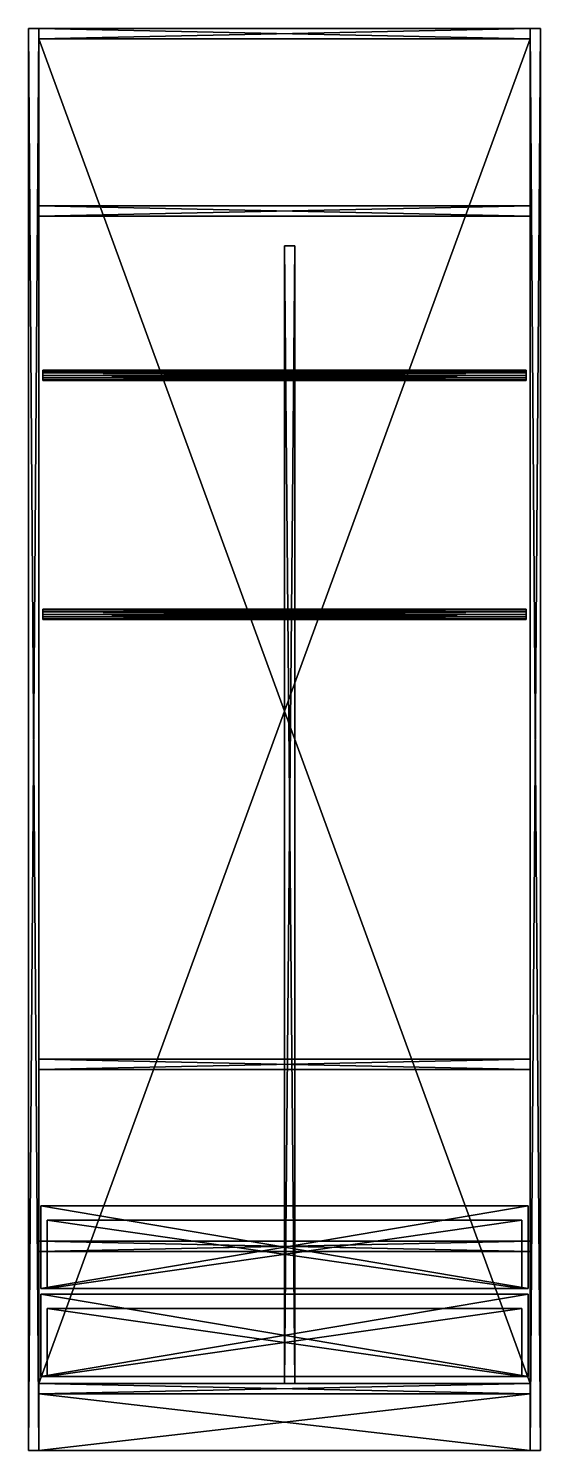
# Model space of a CAD drawing. Header units: millimetres. Extents: x 0 to 900, y 0 to 2500.
import ezdxf

# ---------------------------------------------------------------- set-up
doc = ezdxf.new("R2010")
doc.units = ezdxf.units.MM
for name, color, linetype in [('ARKALIK', 7, 'Continuous'), ('ASKILIK', 7, 'Continuous'), ('BAZA', 7, 'Continuous'), ('CEKMECE_KUTU', 7, 'Continuous'), ('CEKMECE_ON', 7, 'Continuous'), ('DIKME', 7, 'Continuous'), ('GOVDE', 7, 'Continuous'), ('RAF', 7, 'Continuous')]:
    doc.layers.add(name, color=color, linetype=linetype)

msp = doc.modelspace()

# ---------------------------------------------------------------- linework, layer by layer
at = {"layer": 'ARKALIK'}
for points in [[(18, 118, 600), (18, 2482, 600), (18, 118, 592)], [(18, 118, 592), (18, 2482, 600), (18, 2482, 592)], [(18, 2482, 592), (882, 118, 592), (18, 118, 592)], [(18, 118, 600), (882, 2482, 600), (18, 2482, 600)], [(882, 118, 600), (882, 2482, 600), (18, 118, 600)], [(18, 2482, 600), (882, 2482, 600), (18, 2482, 592)], [(882, 2482, 592), (882, 118, 592), (18, 2482, 592)], [(18, 2482, 592), (882, 2482, 600), (882, 2482, 592)], [(882, 2482, 592), (882, 118, 600), (882, 118, 592)], [(882, 2482, 600), (882, 118, 600), (882, 2482, 592)], [(882, 118, 592), (18, 118, 600), (18, 118, 592)], [(882, 118, 600), (18, 118, 600), (882, 118, 592)]]:
    msp.add_3dface(points, dxfattribs=at)
at = {"layer": 'ASKILIK'}
for points in [[(25, 1897.8, 265.5), (25, 1890, 270), (25, 1899, 270)], [(25, 1897.8, 265.5), (25, 1899, 270), (875, 1897.8, 265.5)], [(875, 1897.8, 265.5), (25, 1899, 270), (875, 1899, 270)], [(25, 1899, 270), (25, 1890, 270), (25, 1897.8, 274.5)], [(25, 1899, 270), (25, 1897.8, 274.5), (875, 1899, 270)], [(875, 1899, 270), (25, 1897.8, 274.5), (875, 1897.8, 274.5)], [(25, 1894.5, 262.2), (25, 1890, 270), (25, 1897.8, 265.5)], [(25, 1894.5, 262.2), (25, 1897.8, 265.5), (875, 1894.5, 262.2)], [(875, 1894.5, 262.2), (25, 1897.8, 265.5), (875, 1897.8, 265.5)], [(25, 1897.8, 274.5), (25, 1890, 270), (25, 1894.5, 277.8)], [(25, 1897.8, 274.5), (25, 1894.5, 277.8), (875, 1897.8, 274.5)], [(875, 1897.8, 274.5), (25, 1894.5, 277.8), (875, 1894.5, 277.8)], [(25, 1890, 261), (25, 1890, 270), (25, 1894.5, 262.2)], [(25, 1890, 261), (25, 1894.5, 262.2), (875, 1890, 261)], [(875, 1890, 261), (25, 1894.5, 262.2), (875, 1894.5, 262.2)], [(25, 1894.5, 277.8), (25, 1890, 270), (25, 1890, 279)], [(25, 1894.5, 277.8), (25, 1890, 279), (875, 1894.5, 277.8)], [(875, 1894.5, 277.8), (25, 1890, 279), (875, 1890, 279)], [(25, 1890, 279), (25, 1890, 270), (25, 1885.5, 277.8)], [(25, 1890, 279), (25, 1885.5, 277.8), (875, 1890, 279)], [(875, 1890, 279), (25, 1885.5, 277.8), (875, 1885.5, 277.8)], [(25, 1885.5, 277.8), (25, 1890, 270), (25, 1882.2, 274.5)], [(25, 1882.2, 274.5), (25, 1890, 270), (25, 1881, 270)], [(25, 1881, 270), (25, 1890, 270), (25, 1882.2, 265.5)], [(25, 1882.2, 265.5), (25, 1890, 270), (25, 1885.5, 262.2)], [(25, 1885.5, 262.2), (25, 1890, 270), (25, 1890, 261)], [(25, 1885.5, 262.2), (25, 1890, 261), (875, 1885.5, 262.2)], [(875, 1885.5, 262.2), (25, 1890, 261), (875, 1890, 261)], [(25, 1885.5, 277.8), (25, 1882.2, 274.5), (875, 1885.5, 277.8)], [(875, 1885.5, 277.8), (25, 1882.2, 274.5), (875, 1882.2, 274.5)], [(25, 1882.2, 265.5), (25, 1885.5, 262.2), (875, 1882.2, 265.5)], [(875, 1882.2, 265.5), (25, 1885.5, 262.2), (875, 1885.5, 262.2)], [(25, 1882.2, 274.5), (25, 1881, 270), (875, 1882.2, 274.5)], [(875, 1882.2, 274.5), (25, 1881, 270), (875, 1881, 270)], [(25, 1881, 270), (25, 1882.2, 265.5), (875, 1881, 270)], [(875, 1881, 270), (25, 1882.2, 265.5), (875, 1882.2, 265.5)], [(875, 1897.8, 265.5), (875, 1899, 270), (875, 1890, 270)], [(875, 1899, 270), (875, 1897.8, 274.5), (875, 1890, 270)], [(875, 1894.5, 262.2), (875, 1897.8, 265.5), (875, 1890, 270)], [(875, 1897.8, 274.5), (875, 1894.5, 277.8), (875, 1890, 270)], [(875, 1890, 261), (875, 1894.5, 262.2), (875, 1890, 270)], [(875, 1894.5, 277.8), (875, 1890, 279), (875, 1890, 270)], [(875, 1890, 279), (875, 1885.5, 277.8), (875, 1890, 270)], [(875, 1885.5, 277.8), (875, 1882.2, 274.5), (875, 1890, 270)], [(875, 1882.2, 274.5), (875, 1881, 270), (875, 1890, 270)], [(875, 1881, 270), (875, 1882.2, 265.5), (875, 1890, 270)], [(875, 1882.2, 265.5), (875, 1885.5, 262.2), (875, 1890, 270)], [(875, 1885.5, 262.2), (875, 1890, 261), (875, 1890, 270)], [(25, 1477.8, 265.5), (25, 1470, 270), (25, 1479, 270)], [(25, 1477.8, 265.5), (25, 1479, 270), (875, 1477.8, 265.5)], [(875, 1477.8, 265.5), (25, 1479, 270), (875, 1479, 270)], [(25, 1479, 270), (25, 1470, 270), (25, 1477.8, 274.5)], [(25, 1479, 270), (25, 1477.8, 274.5), (875, 1479, 270)], [(875, 1479, 270), (25, 1477.8, 274.5), (875, 1477.8, 274.5)], [(25, 1474.5, 262.2), (25, 1470, 270), (25, 1477.8, 265.5)], [(25, 1474.5, 262.2), (25, 1477.8, 265.5), (875, 1474.5, 262.2)], [(875, 1474.5, 262.2), (25, 1477.8, 265.5), (875, 1477.8, 265.5)], [(25, 1477.8, 274.5), (25, 1470, 270), (25, 1474.5, 277.8)], [(25, 1477.8, 274.5), (25, 1474.5, 277.8), (875, 1477.8, 274.5)], [(875, 1477.8, 274.5), (25, 1474.5, 277.8), (875, 1474.5, 277.8)], [(875, 1477.8, 265.5), (875, 1479, 270), (875, 1470, 270)], [(875, 1479, 270), (875, 1477.8, 274.5), (875, 1470, 270)], [(875, 1474.5, 262.2), (875, 1477.8, 265.5), (875, 1470, 270)], [(875, 1477.8, 274.5), (875, 1474.5, 277.8), (875, 1470, 270)], [(25, 1470, 261), (25, 1470, 270), (25, 1474.5, 262.2)], [(25, 1470, 261), (25, 1474.5, 262.2), (875, 1470, 261)], [(875, 1470, 261), (25, 1474.5, 262.2), (875, 1474.5, 262.2)], [(25, 1474.5, 277.8), (25, 1470, 270), (25, 1470, 279)], [(25, 1474.5, 277.8), (25, 1470, 279), (875, 1474.5, 277.8)], [(875, 1474.5, 277.8), (25, 1470, 279), (875, 1470, 279)], [(25, 1470, 279), (25, 1470, 270), (25, 1465.5, 277.8)], [(25, 1470, 279), (25, 1465.5, 277.8), (875, 1470, 279)], [(875, 1470, 279), (25, 1465.5, 277.8), (875, 1465.5, 277.8)], [(25, 1465.5, 277.8), (25, 1470, 270), (25, 1462.2, 274.5)], [(25, 1462.2, 274.5), (25, 1470, 270), (25, 1461, 270)], [(25, 1461, 270), (25, 1470, 270), (25, 1462.2, 265.5)], [(25, 1462.2, 265.5), (25, 1470, 270), (25, 1465.5, 262.2)], [(25, 1465.5, 262.2), (25, 1470, 270), (25, 1470, 261)], [(25, 1465.5, 262.2), (25, 1470, 261), (875, 1465.5, 262.2)], [(875, 1465.5, 262.2), (25, 1470, 261), (875, 1470, 261)], [(25, 1465.5, 277.8), (25, 1462.2, 274.5), (875, 1465.5, 277.8)], [(875, 1465.5, 277.8), (25, 1462.2, 274.5), (875, 1462.2, 274.5)], [(25, 1462.2, 265.5), (25, 1465.5, 262.2), (875, 1462.2, 265.5)], [(875, 1462.2, 265.5), (25, 1465.5, 262.2), (875, 1465.5, 262.2)], [(25, 1462.2, 274.5), (25, 1461, 270), (875, 1462.2, 274.5)], [(875, 1462.2, 274.5), (25, 1461, 270), (875, 1461, 270)], [(25, 1461, 270), (25, 1462.2, 265.5), (875, 1461, 270)], [(875, 1461, 270), (25, 1462.2, 265.5), (875, 1462.2, 265.5)], [(875, 1470, 261), (875, 1474.5, 262.2), (875, 1470, 270)], [(875, 1474.5, 277.8), (875, 1470, 279), (875, 1470, 270)], [(875, 1470, 279), (875, 1465.5, 277.8), (875, 1470, 270)], [(875, 1465.5, 277.8), (875, 1462.2, 274.5), (875, 1470, 270)], [(875, 1462.2, 274.5), (875, 1461, 270), (875, 1470, 270)], [(875, 1461, 270), (875, 1462.2, 265.5), (875, 1470, 270)], [(875, 1462.2, 265.5), (875, 1465.5, 262.2), (875, 1470, 270)], [(875, 1465.5, 262.2), (875, 1470, 261), (875, 1470, 270)]]:
    msp.add_3dface(points, dxfattribs=at)
at = {"layer": 'BAZA'}
for points in [[(18, 0, 38), (18, 100, 38), (18, 0)], [(18, 0), (18, 100, 38), (18, 100)], [(18, 100), (882, 0), (18, 0)], [(18, 0, 38), (882, 100, 38), (18, 100, 38)], [(882, 0, 38), (882, 100, 38), (18, 0, 38)], [(18, 100, 38), (882, 100, 38), (18, 100)], [(882, 100), (882, 0), (18, 100)], [(18, 100), (882, 100, 38), (882, 100)], [(882, 100), (882, 0, 38), (882, 0)], [(882, 100, 38), (882, 0, 38), (882, 100)], [(882, 0), (18, 0, 38), (18, 0)], [(882, 0, 38), (18, 0, 38), (882, 0)]]:
    msp.add_3dface(points, dxfattribs=at)
at = {"layer": 'CEKMECE_KUTU'}
for points in [[(33, 285, 500), (33, 405, 500), (33, 285, 35)], [(33, 285, 35), (33, 405, 500), (33, 405, 35)], [(33, 405, 35), (867, 285, 35), (33, 285, 35)], [(33, 285, 500), (867, 405, 500), (33, 405, 500)], [(867, 285, 500), (867, 405, 500), (33, 285, 500)], [(33, 405, 500), (867, 405, 500), (33, 405, 35)], [(867, 405, 35), (867, 285, 35), (33, 405, 35)], [(33, 405, 35), (867, 405, 500), (867, 405, 35)], [(867, 405, 35), (867, 285, 500), (867, 285, 35)], [(867, 405, 500), (867, 285, 500), (867, 405, 35)], [(867, 285, 35), (33, 285, 500), (33, 285, 35)], [(867, 285, 500), (33, 285, 500), (867, 285, 35)], [(33, 130, 500), (33, 250, 500), (33, 130, 35)], [(33, 130, 35), (33, 250, 500), (33, 250, 35)], [(33, 250, 35), (867, 130, 35), (33, 130, 35)], [(33, 130, 500), (867, 250, 500), (33, 250, 500)], [(867, 130, 500), (867, 250, 500), (33, 130, 500)], [(33, 250, 500), (867, 250, 500), (33, 250, 35)], [(867, 250, 35), (867, 130, 35), (33, 250, 35)], [(33, 250, 35), (867, 250, 500), (867, 250, 35)], [(867, 250, 35), (867, 130, 500), (867, 130, 35)], [(867, 250, 500), (867, 130, 500), (867, 250, 35)], [(867, 130, 35), (33, 130, 500), (33, 130, 35)], [(867, 130, 500), (33, 130, 500), (867, 130, 35)]]:
    msp.add_3dface(points, dxfattribs=at)
at = {"layer": 'CEKMECE_ON'}
for points in [[(22, 285, 22), (22, 430, 22), (22, 285, 4)], [(22, 285, 4), (22, 430, 22), (22, 430, 4)], [(22, 430, 4), (878, 285, 4), (22, 285, 4)], [(22, 285, 22), (878, 430, 22), (22, 430, 22)], [(878, 285, 22), (878, 430, 22), (22, 285, 22)], [(22, 430, 22), (878, 430, 22), (22, 430, 4)], [(878, 430, 4), (878, 285, 4), (22, 430, 4)], [(22, 430, 4), (878, 430, 22), (878, 430, 4)], [(878, 430, 4), (878, 285, 22), (878, 285, 4)], [(878, 430, 22), (878, 285, 22), (878, 430, 4)], [(878, 285, 4), (22, 285, 22), (22, 285, 4)], [(878, 285, 22), (22, 285, 22), (878, 285, 4)], [(22, 130, 22), (22, 275, 22), (22, 130, 4)], [(22, 130, 4), (22, 275, 22), (22, 275, 4)], [(22, 275, 4), (878, 130, 4), (22, 130, 4)], [(22, 130, 22), (878, 275, 22), (22, 275, 22)], [(878, 130, 22), (878, 275, 22), (22, 130, 22)], [(22, 275, 22), (878, 275, 22), (22, 275, 4)], [(878, 275, 4), (878, 130, 4), (22, 275, 4)], [(22, 275, 4), (878, 275, 22), (878, 275, 4)], [(878, 275, 4), (878, 130, 22), (878, 130, 4)], [(878, 275, 22), (878, 130, 22), (878, 275, 4)], [(878, 130, 4), (22, 130, 22), (22, 130, 4)], [(878, 130, 22), (22, 130, 22), (878, 130, 4)]]:
    msp.add_3dface(points, dxfattribs=at)
at = {"layer": 'DIKME'}
for points in [[(450, 118, 588), (450, 2118, 588), (450, 118)], [(450, 118), (450, 2118, 588), (450, 2118)], [(450, 2118), (468, 118), (450, 118)], [(450, 118, 588), (468, 2118, 588), (450, 2118, 588)], [(468, 118, 588), (468, 2118, 588), (450, 118, 588)], [(450, 2118, 588), (468, 2118, 588), (450, 2118)], [(468, 2118), (468, 118), (450, 2118)], [(450, 2118), (468, 2118, 588), (468, 2118)], [(468, 2118), (468, 118, 588), (468, 118)], [(468, 2118, 588), (468, 118, 588), (468, 2118)], [(468, 118), (450, 118, 588), (450, 118)], [(468, 118, 588), (450, 118, 588), (468, 118)]]:
    msp.add_3dface(points, dxfattribs=at)
at = {"layer": 'GOVDE'}
for points in [[(0, 0, 600), (0, 2500, 600), (0, 0)], [(0, 0), (0, 2500, 600), (0, 2500)], [(0, 2500), (18, 0), (0, 0)], [(0, 0, 600), (18, 2500, 600), (0, 2500, 600)], [(18, 0, 600), (18, 2500, 600), (0, 0, 600)], [(0, 2500, 600), (18, 2500, 600), (0, 2500)], [(18, 2500), (18, 0), (0, 2500)], [(0, 2500), (18, 2500, 600), (18, 2500)], [(18, 2500), (18, 0, 600), (18, 0)], [(18, 2500, 600), (18, 0, 600), (18, 2500)], [(18, 2482, 600), (18, 2500, 600), (18, 2482)], [(18, 2482), (18, 2500, 600), (18, 2500)], [(18, 2500), (882, 2482), (18, 2482)], [(18, 2482, 600), (882, 2500, 600), (18, 2500, 600)], [(882, 2482, 600), (882, 2500, 600), (18, 2482, 600)], [(18, 2500, 600), (882, 2500, 600), (18, 2500)], [(882, 2500), (882, 2482), (18, 2500)], [(18, 2500), (882, 2500, 600), (882, 2500)], [(882, 0, 600), (882, 2500, 600), (882, 0)], [(882, 0), (882, 2500, 600), (882, 2500)], [(882, 2500), (900, 0), (882, 0)], [(882, 0, 600), (900, 2500, 600), (882, 2500, 600)], [(900, 0, 600), (900, 2500, 600), (882, 0, 600)], [(882, 2500, 600), (900, 2500, 600), (882, 2500)], [(900, 2500), (900, 0), (882, 2500)], [(882, 2500), (900, 2500, 600), (900, 2500)], [(882, 2500), (882, 2482, 600), (882, 2482)], [(882, 2500, 600), (882, 2482, 600), (882, 2500)], [(900, 2500), (900, 0, 600), (900, 0)], [(900, 2500, 600), (900, 0, 600), (900, 2500)], [(882, 2482), (18, 2482, 600), (18, 2482)], [(882, 2482, 600), (18, 2482, 600), (882, 2482)], [(18, 100, 600), (18, 118, 600), (18, 100)], [(18, 100), (18, 118, 600), (18, 118)], [(18, 118), (882, 100), (18, 100)], [(18, 100, 600), (882, 118, 600), (18, 118, 600)], [(882, 100, 600), (882, 118, 600), (18, 100, 600)], [(18, 118, 600), (882, 118, 600), (18, 118)], [(882, 118), (882, 100), (18, 118)], [(18, 118), (882, 118, 600), (882, 118)], [(882, 100), (18, 100, 600), (18, 100)], [(882, 100, 600), (18, 100, 600), (882, 100)], [(882, 118), (882, 100, 600), (882, 100)], [(882, 118, 600), (882, 100, 600), (882, 118)], [(18, 0), (0, 0, 600), (0, 0)], [(18, 0, 600), (0, 0, 600), (18, 0)], [(900, 0), (882, 0, 600), (882, 0)], [(900, 0, 600), (882, 0, 600), (900, 0)]]:
    msp.add_3dface(points, dxfattribs=at)
at = {"layer": 'RAF'}
for points in [[(18, 2170, 588), (18, 2188, 588), (18, 2170)], [(18, 2170), (18, 2188, 588), (18, 2188)], [(18, 2188), (882, 2170), (18, 2170)], [(18, 2170, 588), (882, 2188, 588), (18, 2188, 588)], [(882, 2170, 588), (882, 2188, 588), (18, 2170, 588)], [(18, 2188, 588), (882, 2188, 588), (18, 2188)], [(882, 2188), (882, 2170), (18, 2188)], [(18, 2188), (882, 2188, 588), (882, 2188)], [(882, 2188), (882, 2170, 588), (882, 2170)], [(882, 2188, 588), (882, 2170, 588), (882, 2188)], [(882, 2170), (18, 2170, 588), (18, 2170)], [(882, 2170, 588), (18, 2170, 588), (882, 2170)], [(18, 670, 588), (18, 688, 588), (18, 670)], [(18, 670), (18, 688, 588), (18, 688)], [(18, 688), (882, 670), (18, 670)], [(18, 670, 588), (882, 688, 588), (18, 688, 588)], [(882, 670, 588), (882, 688, 588), (18, 670, 588)], [(18, 688, 588), (882, 688, 588), (18, 688)], [(882, 688), (882, 670), (18, 688)], [(18, 688), (882, 688, 588), (882, 688)], [(882, 688), (882, 670, 588), (882, 670)], [(882, 688, 588), (882, 670, 588), (882, 688)], [(882, 670), (18, 670, 588), (18, 670)], [(882, 670, 588), (18, 670, 588), (882, 670)], [(18, 350, 588), (18, 368, 588), (18, 350)], [(18, 350), (18, 368, 588), (18, 368)], [(18, 368), (882, 350), (18, 350)], [(18, 350, 588), (882, 368, 588), (18, 368, 588)], [(882, 350, 588), (882, 368, 588), (18, 350, 588)], [(18, 368, 588), (882, 368, 588), (18, 368)], [(882, 368), (882, 350), (18, 368)], [(18, 368), (882, 368, 588), (882, 368)], [(882, 350), (18, 350, 588), (18, 350)], [(882, 350, 588), (18, 350, 588), (882, 350)], [(882, 368), (882, 350, 588), (882, 350)], [(882, 368, 588), (882, 350, 588), (882, 368)]]:
    msp.add_3dface(points, dxfattribs=at)

doc.saveas('drawing.dxf')
